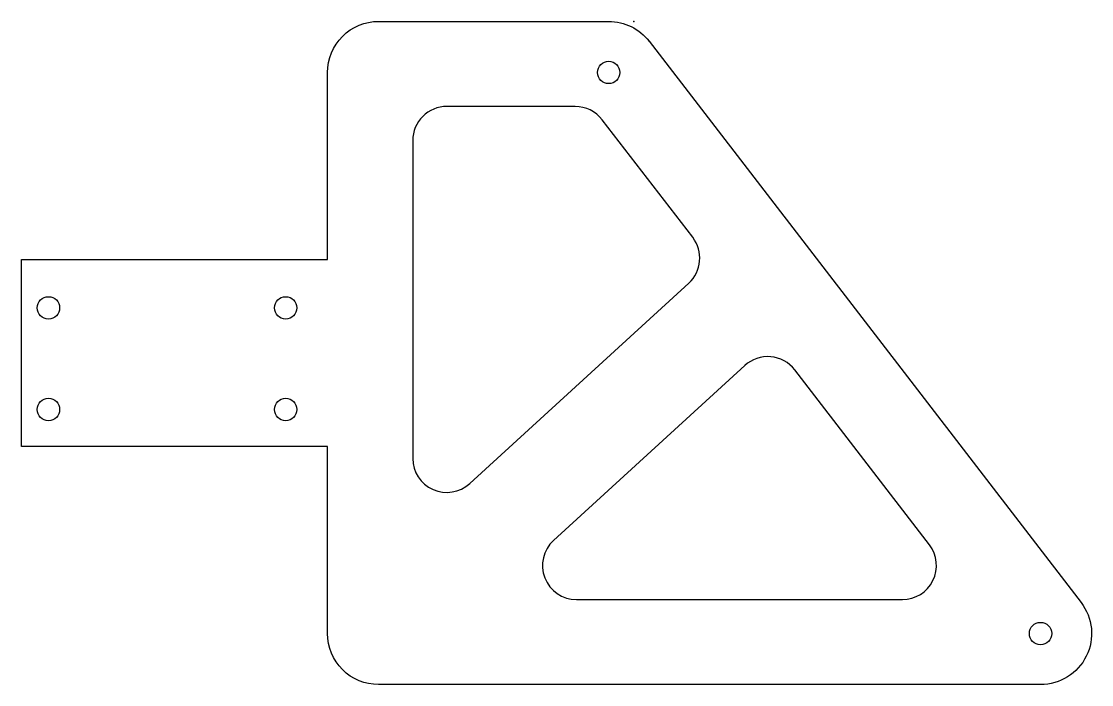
# Model space of a CAD drawing. Header units: millimetres. Extents: x 14 to 172, y -26 to 72.
import ezdxf

# ---------------------------------------------------------------- set-up
doc = ezdxf.new("R2010")
doc.units = ezdxf.units.MM
doc.layers.get('0').update_dxf_attribs({"linetype": 'CONTINUOUS'})

msp = doc.modelspace()

# ---------------------------------------------------------------- linework, layer by layer
for points in [[(66.3, 72.34), (100.25, 72.34, -0.232852), (106.22, 69.4), (169.95, -13.45, -0.622255), (163.98, -25.57), (66.3, -25.57, -0.414214), (58.77, -18.04), (58.77, 9.57), (13.58, 9.57), (13.58, 37.19), (58.77, 37.19), (58.77, 64.8, -0.414214)], [(71.33, 7.82, 0.652263), (79.74, 4.12), (112.06, 33.69, 0.389426), (112.65, 40.46), (99.29, 57.82, 0.232852), (95.31, 59.78), (76.35, 59.78, 0.414214), (71.33, 54.76)], [(92.11, -4.3, 0.684332), (95.5, -13.02), (143.59, -13.02, 0.622255), (147.57, -4.94), (127.7, 20.89, 0.439444), (120.33, 21.53)]]:
    msp.add_lwpolyline(points, format="xyb", close=True)
for centre in [(100.25, 64.8), (17.58, 30.04), (52.58, 30.04), (17.58, 15.04), (52.58, 15.04), (163.98, -18.04)]:
    msp.add_circle(centre, 1.65)
for p in [(103.96, 72.34), (106.22, 69.4)]:
    msp.add_point(p)

doc.saveas('drawing.dxf')
